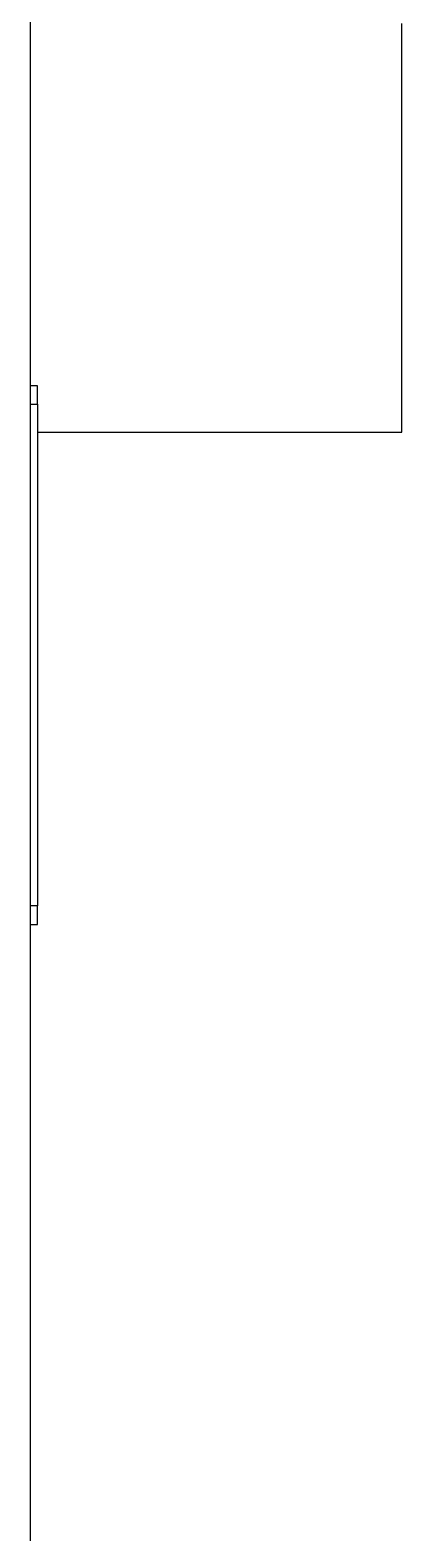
# Model space of a CAD drawing. Header units: millimetres. Extents: x 6622 to 532820, y 3370 to 359312.
# Drawn here: x 466250 to 466350, y 346558.9 to 346963.4 of the extents above; entities that cross this region are included whole.
import ezdxf

# ---------------------------------------------------------------- set-up
doc = ezdxf.new("R2010")
doc.units = ezdxf.units.MM

# ---------------------------------------------------------------- blocks, each defined once
blk = doc.blocks.new('A$C3E973D8C')
at = {"color": 2, "linetype": 'Continuous', "lineweight": 25}
for p, q in [((2600, 5560.1), (2600, 112.1)), ((2500, 607.1), (2500, 717.1)), ((2598, 614.6), (2598, 619.6)), ((2598, 619.6), (2600, 619.6)), ((2600, 614.6), (2598, 614.6)), ((2598, 614.6), (2598, 479.6)), ((2598, 607.1), (2500, 607.1)), ((2598, 479.6), (2600, 479.6)), ((2598, 474.6), (2598, 479.6)), ((2600, 474.6), (2598, 474.6))]:
    blk.add_line(p, q, dxfattribs=at)

msp = doc.modelspace()

# ---------------------------------------------------------------- block references
at = {"extrusion": (0, 0, -1), "zscale": -1}
msp.add_blockref('A$C3E973D8C', (-468850, 346248.121), dxfattribs=at)

doc.saveas('drawing.dxf')
